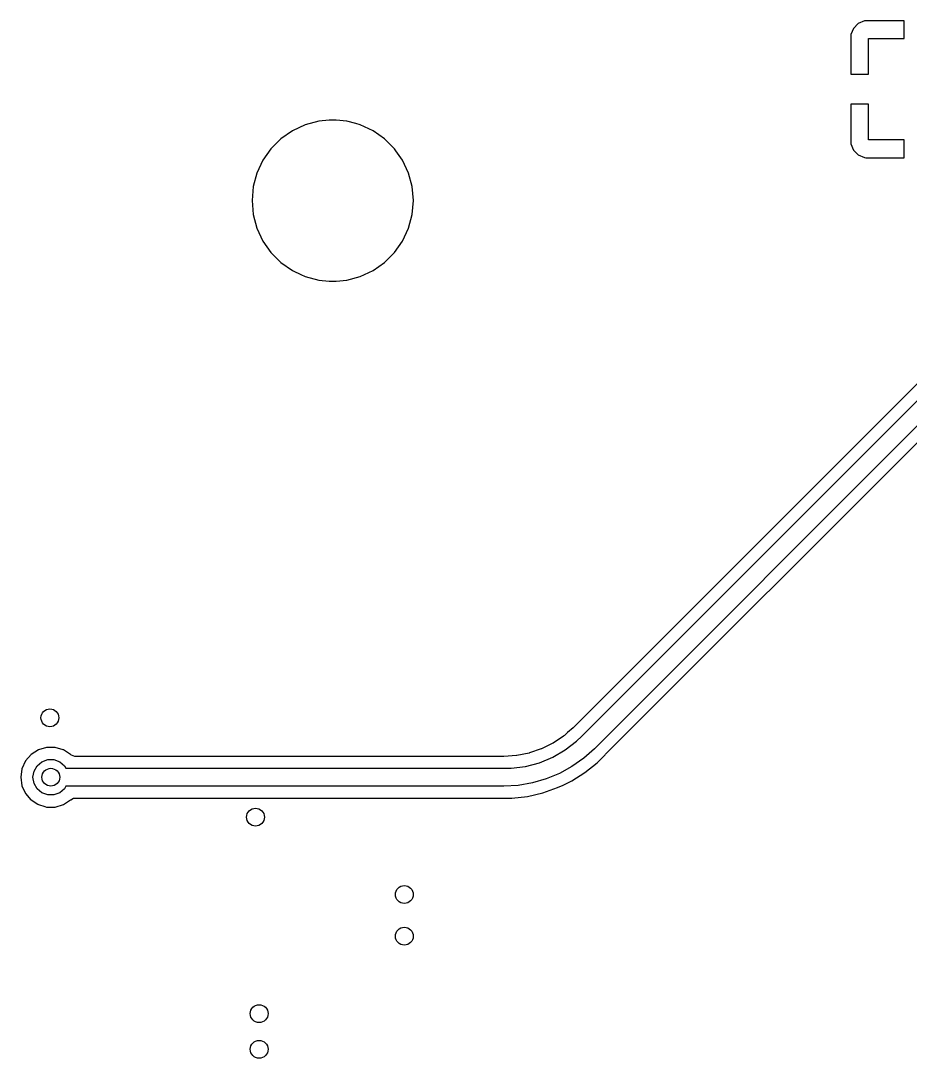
# Model space of a CAD drawing. Extents: x -114 to 114, y -62 to 23.
# Drawn here: x -18.9 to -3.96, y -28.11 to -10.69 of the extents above; entities that cross this region are included whole.
import ezdxf

# ---------------------------------------------------------------- set-up
doc = ezdxf.new("R2010")
doc.units = 0
doc.layers.add('BLACK', color=7, linetype='CONTINUOUS')

msp = doc.modelspace()

# ---------------------------------------------------------------- linework, layer by layer
at = {"layer": 'BLACK', "linetype": 'CONTINUOUS'}
for p, q in [((-4.83248, -10.7332), (-4.91179, -10.8125)), ((-4.72987, -10.6879), (-4.83248, -10.7332)), ((-4.70479, -10.685), (-4.72987, -10.6879)), ((-4.06, -10.685), (-4.70479, -10.685)), ((-4.70479, -10.685), (-4.70479, -10.685)), ((-4.06, -10.985), (-4.06, -10.685)), ((-4.06, -10.685), (-4.06, -10.685)), ((-4.95709, -10.9151), (-4.96, -10.9402)), ((-4.96, -10.9402), (-4.96, -11.585)), ((-4.91179, -10.8125), (-4.95709, -10.9151)), ((-4.66, -11.585), (-4.66, -10.985)), ((-4.66, -10.985), (-4.06, -10.985)), ((-4.96, -11.585), (-4.66, -11.585)), ((-4.96, -11.585), (-4.96, -11.585)), ((-4.96, -12.085), (-4.96, -12.7298)), ((-4.66, -12.085), (-4.96, -12.085)), ((-4.66, -12.685), (-4.66, -12.085)), ((-13.8978, -12.3718), (-14.1261, -12.4329)), ((-13.7214, -12.3563), (-13.8978, -12.3718)), ((-13.6035, -12.3563), (-13.7214, -12.3563)), ((-13.7214, -12.3563), (-13.7214, -12.3563)), ((-13.427, -12.3718), (-13.6035, -12.3563)), ((-13.6035, -12.3563), (-13.6035, -12.3563)), ((-13.2749, -12.4125), (-13.427, -12.3718)), ((-13.427, -12.3718), (-13.427, -12.3718)), ((-13.427, -12.3718), (-13.427, -12.3718)), ((-14.3403, -12.5328), (-14.5338, -12.6683)), ((-14.1261, -12.4329), (-14.3403, -12.5328)), ((-14.3403, -12.5328), (-14.3403, -12.5328)), ((-13.1988, -12.4329), (-13.2749, -12.4125)), ((-12.9846, -12.5328), (-13.1988, -12.4329)), ((-13.1988, -12.4329), (-13.1988, -12.4329)), ((-12.791, -12.6683), (-12.9846, -12.5328)), ((-12.9846, -12.5328), (-12.9846, -12.5328)), ((-14.5338, -12.6683), (-14.7009, -12.8354)), ((-12.6239, -12.8354), (-12.791, -12.6683)), ((-12.791, -12.6683), (-12.791, -12.6683)), ((-12.791, -12.6683), (-12.791, -12.6683)), ((-4.06, -12.685), (-4.66, -12.685)), ((-4.06, -12.985), (-4.06, -12.685)), ((-14.7009, -12.8354), (-14.8365, -13.029)), ((-12.5996, -12.8703), (-12.6239, -12.8354)), ((-12.6239, -12.8354), (-12.6239, -12.8354)), ((-12.6239, -12.8354), (-12.6239, -12.8354)), ((-12.4912, -13.025), (-12.5996, -12.8703)), ((-4.96, -12.7298), (-4.95709, -12.7549)), ((-4.95709, -12.7549), (-4.91179, -12.8575)), ((-4.91179, -12.8575), (-4.83248, -12.9368)), ((-14.8365, -13.029), (-14.9363, -13.2432)), ((-12.4884, -13.029), (-12.4912, -13.025)), ((-12.3885, -13.2432), (-12.4884, -13.029)), ((-12.4884, -13.029), (-12.4884, -13.029)), ((-4.83248, -12.9368), (-4.72987, -12.9821)), ((-4.72987, -12.9821), (-4.7048, -12.985)), ((-4.7048, -12.985), (-4.06, -12.985)), ((-4.06, -12.985), (-4.06, -12.985)), ((-14.9363, -13.2432), (-14.9975, -13.4714)), ((-12.3274, -13.4714), (-12.3885, -13.2432)), ((-12.3885, -13.2432), (-12.3885, -13.2432)), ((-14.9975, -13.4714), (-15.0181, -13.7068)), ((-12.3068, -13.7068), (-12.3274, -13.4714)), ((-12.3274, -13.4714), (-12.3274, -13.4714)), ((-12.3274, -13.4714), (-12.3274, -13.4714)), ((-15.0181, -13.7068), (-15.0181, -13.7068)), ((-15.0181, -13.7068), (-14.9975, -13.9422)), ((-12.3274, -13.9422), (-12.3068, -13.7068)), ((-12.3068, -13.7068), (-12.3068, -13.7068)), ((-14.9975, -13.9422), (-14.9363, -14.1705)), ((-12.3885, -14.1705), (-12.3274, -13.9422)), ((-12.3274, -13.9422), (-12.3274, -13.9422)), ((-14.9363, -14.1705), (-14.8365, -14.3846)), ((-12.4884, -14.3847), (-12.3885, -14.1705)), ((-14.8365, -14.3846), (-14.8365, -14.3847)), ((-14.8365, -14.3847), (-14.7026, -14.5758)), ((-12.6239, -14.5782), (-12.4884, -14.3847)), ((-14.7026, -14.5758), (-14.7009, -14.5782)), ((-14.7009, -14.5782), (-14.5338, -14.7453)), ((-12.791, -14.7453), (-12.6239, -14.5782)), ((-14.5338, -14.7453), (-14.3403, -14.8809)), ((-12.9846, -14.8809), (-12.791, -14.7453)), ((-14.3403, -14.8809), (-14.3403, -14.8809)), ((-14.3403, -14.8809), (-14.3403, -14.8809)), ((-14.3403, -14.8809), (-14.3403, -14.8809)), ((-14.3403, -14.8809), (-14.1873, -14.9522)), ((-14.1873, -14.9522), (-14.1348, -14.9767)), ((-14.1348, -14.9767), (-14.1261, -14.9807)), ((-14.1261, -14.9807), (-14.1261, -14.9807)), ((-14.1261, -14.9807), (-13.8978, -15.0419)), ((-13.427, -15.0419), (-13.1988, -14.9807)), ((-13.1988, -14.9807), (-12.9846, -14.8809)), ((-13.8978, -15.0419), (-13.8978, -15.0419)), ((-13.8978, -15.0419), (-13.8978, -15.0419)), ((-13.8978, -15.0419), (-13.7214, -15.0573)), ((-13.7214, -15.0573), (-13.7214, -15.0573)), ((-13.7214, -15.0573), (-13.6035, -15.0573)), ((-13.6035, -15.0573), (-13.427, -15.0419)), ((-13.427, -15.0419), (-13.427, -15.0419)), ((-13.427, -15.0419), (-13.427, -15.0419)), ((-3.39011, -16.3279), (-9.61938, -22.5572)), ((-9.47875, -22.7001), (-3.14632, -16.3677)), ((-2.93447, -16.5801), (-9.26662, -22.9122)), ((-9.07744, -23.0066), (-3.61564, -17.5448)), ((-9.71554, -22.6416), (-9.77022, -22.6896)), ((-9.62174, -22.5594), (-9.71554, -22.6416)), ((-9.61938, -22.5572), (-9.62174, -22.5594)), ((-9.96506, -22.8219), (-10.1527, -22.9144)), ((-9.95944, -22.8186), (-9.96506, -22.8219)), ((-9.78544, -22.7024), (-9.95944, -22.8186)), ((-9.7803, -22.6984), (-9.78544, -22.7024)), ((-9.77022, -22.6896), (-9.7803, -22.6984)), ((-9.75689, -22.9335), (-9.56449, -22.7858)), ((-9.56449, -22.7858), (-9.47875, -22.7001)), ((-9.47875, -22.7001), (-9.47875, -22.7001)), ((-18.6085, -22.932), (-18.7296, -23.0098)), ((-18.4704, -22.8914), (-18.6085, -22.932)), ((-18.6085, -22.932), (-18.6085, -22.932)), ((-18.3265, -22.8914), (-18.4704, -22.8914)), ((-18.4704, -22.8914), (-18.4704, -22.8914)), ((-18.1902, -22.9314), (-18.3265, -22.8914)), ((-18.3265, -22.8914), (-18.3265, -22.8914)), ((-18.1884, -22.932), (-18.1902, -22.9314)), ((-18.0673, -23.0098), (-18.1884, -22.932)), ((-18.1884, -22.932), (-18.1884, -22.932)), ((-18.1884, -22.932), (-18.1884, -22.932)), ((-10.3632, -22.9859), (-10.5684, -23.0267)), ((-10.3569, -22.9842), (-10.3632, -22.9859)), ((-10.1587, -22.9169), (-10.3569, -22.9842)), ((-10.1527, -22.9144), (-10.1587, -22.9169)), ((-9.96691, -23.0547), (-9.75689, -22.9335)), ((-9.26662, -22.9122), (-9.4464, -23.0729)), ((-9.26662, -22.9122), (-9.26662, -22.9122)), ((-9.26662, -22.9122), (-9.26662, -22.9122)), ((-9.26662, -22.9122), (-9.26662, -22.9122)), ((-18.8238, -23.1186), (-18.8836, -23.2495)), ((-18.7296, -23.0098), (-18.8238, -23.1186)), ((-18.6283, -23.1991), (-18.5484, -23.1321)), ((-18.5484, -23.1321), (-18.4505, -23.0965)), ((-18.4505, -23.0965), (-18.3464, -23.0965)), ((-18.3464, -23.0965), (-18.2484, -23.1321)), ((-18.2484, -23.1321), (-18.1686, -23.1991)), ((-18.062, -23.0144), (-18.0673, -23.0098)), ((-18.0618, -23.0143), (-18.062, -23.0144)), ((-18.0529, -23.0225), (-18.0618, -23.0143)), ((-17.9947, -23.0414), (-18.0529, -23.0225)), ((-10.8504, -23.0414), (-17.9947, -23.0414)), ((-10.7888, -23.0414), (-10.8504, -23.0414)), ((-10.8504, -23.0414), (-10.8504, -23.0414)), ((-10.7856, -23.0413), (-10.7888, -23.0414)), ((-10.5748, -23.0275), (-10.7856, -23.0413)), ((-10.5684, -23.0267), (-10.5748, -23.0275)), ((-10.4252, -23.2103), (-10.191, -23.1475)), ((-10.191, -23.1475), (-9.96691, -23.0547)), ((-9.4464, -23.0729), (-9.64303, -23.2124)), ((-9.42459, -23.3119), (-9.21819, -23.1473)), ((-9.21819, -23.1473), (-9.17435, -23.1035)), ((-9.17435, -23.1035), (-9.1662, -23.0954)), ((-9.17435, -23.1035), (-9.17435, -23.1035)), ((-9.1662, -23.0954), (-9.12484, -23.054)), ((-9.1662, -23.0954), (-9.1662, -23.0954)), ((-9.12484, -23.054), (-9.08559, -23.0147)), ((-9.08559, -23.0147), (-9.07745, -23.0066)), ((-9.08559, -23.0147), (-9.08559, -23.0147)), ((-9.07745, -23.0066), (-9.07744, -23.0066)), ((-18.8836, -23.2495), (-18.9041, -23.3919)), ((-18.6984, -23.3919), (-18.6804, -23.2893)), ((-18.6804, -23.2893), (-18.6283, -23.1991)), ((-18.1686, -23.1991), (-18.1439, -23.2419)), ((-18.1439, -23.2419), (-10.7869, -23.2419)), ((-10.7869, -23.2419), (-10.7869, -23.2419)), ((-10.7869, -23.2419), (-10.7869, -23.2419)), ((-10.7869, -23.2419), (-10.6656, -23.2419)), ((-10.6656, -23.2419), (-10.4252, -23.2103)), ((-9.85405, -23.329), (-10.0768, -23.4213)), ((-9.64303, -23.2124), (-9.85405, -23.329)), ((-9.64813, -23.4524), (-9.42459, -23.3119)), ((-18.9041, -23.3919), (-18.9041, -23.3919)), ((-18.9041, -23.3919), (-18.8836, -23.5344)), ((-18.6804, -23.4945), (-18.6984, -23.3919)), ((-18.6283, -23.5848), (-18.6804, -23.4945)), ((-10.3085, -23.488), (-10.5462, -23.5284)), ((-10.0768, -23.4213), (-10.3085, -23.488)), ((-9.88598, -23.5669), (-9.79373, -23.5225)), ((-9.79373, -23.5225), (-9.64813, -23.4524)), ((-18.8836, -23.5344), (-18.8238, -23.6653)), ((-18.8238, -23.6653), (-18.8238, -23.6653)), ((-18.8238, -23.6653), (-18.7336, -23.7694)), ((-18.5484, -23.6518), (-18.6283, -23.5848)), ((-18.4505, -23.6874), (-18.5484, -23.6518)), ((-18.3464, -23.6874), (-18.4505, -23.6874)), ((-18.2484, -23.6518), (-18.3464, -23.6874)), ((-18.1686, -23.5848), (-18.2484, -23.6518)), ((-18.1439, -23.5419), (-18.1686, -23.5848)), ((-10.7869, -23.5419), (-18.1439, -23.5419)), ((-10.7868, -23.5419), (-10.7869, -23.5419)), ((-10.7869, -23.5419), (-10.7869, -23.5419)), ((-10.5462, -23.5284), (-10.7868, -23.5419)), ((-10.3926, -23.7129), (-10.1352, -23.6541)), ((-10.1352, -23.6541), (-9.88599, -23.5669)), ((-9.88599, -23.5669), (-9.88598, -23.5669)), ((-9.88598, -23.5669), (-9.88598, -23.5669)), ((-18.7336, -23.7694), (-18.7296, -23.7741)), ((-18.7296, -23.7741), (-18.619, -23.8452)), ((-18.619, -23.8452), (-18.6085, -23.8519)), ((-18.6085, -23.8519), (-18.502, -23.8832)), ((-18.3265, -23.8924), (-18.1884, -23.8519)), ((-18.1884, -23.8519), (-18.0673, -23.7741)), ((-18.0673, -23.7741), (-18.062, -23.7694)), ((-18.062, -23.7694), (-18.0605, -23.7712)), ((-18.0605, -23.7712), (-18.0171, -23.745)), ((-18.0171, -23.745), (-17.9947, -23.7424)), ((-17.9947, -23.7424), (-10.756, -23.7424)), ((-10.756, -23.7424), (-10.7556, -23.7424)), ((-10.7556, -23.7424), (-10.6549, -23.7424)), ((-10.6549, -23.7424), (-10.3926, -23.7129)), ((-18.502, -23.8832), (-18.4704, -23.8924)), ((-18.4704, -23.8924), (-18.4704, -23.8924)), ((-18.4704, -23.8924), (-18.4704, -23.8924)), ((-18.4704, -23.8924), (-18.4704, -23.8924)), ((-18.4704, -23.8924), (-18.3265, -23.8924)), ((-18.3265, -23.8924), (-18.3265, -23.8924))]:
    msp.add_line(p, q, dxfattribs=at)
at = {"layer": 'BLACK'}
for centre in [(-18.4141, -22.3934), (-18.3984, -23.3919), (-14.9597, -24.062), (-12.4597, -25.362), (-12.4597, -26.062), (-14.8989, -27.362), (-14.8989, -27.962)]:
    msp.add_circle(centre, 0.15, dxfattribs=at)

doc.saveas('drawing.dxf')
